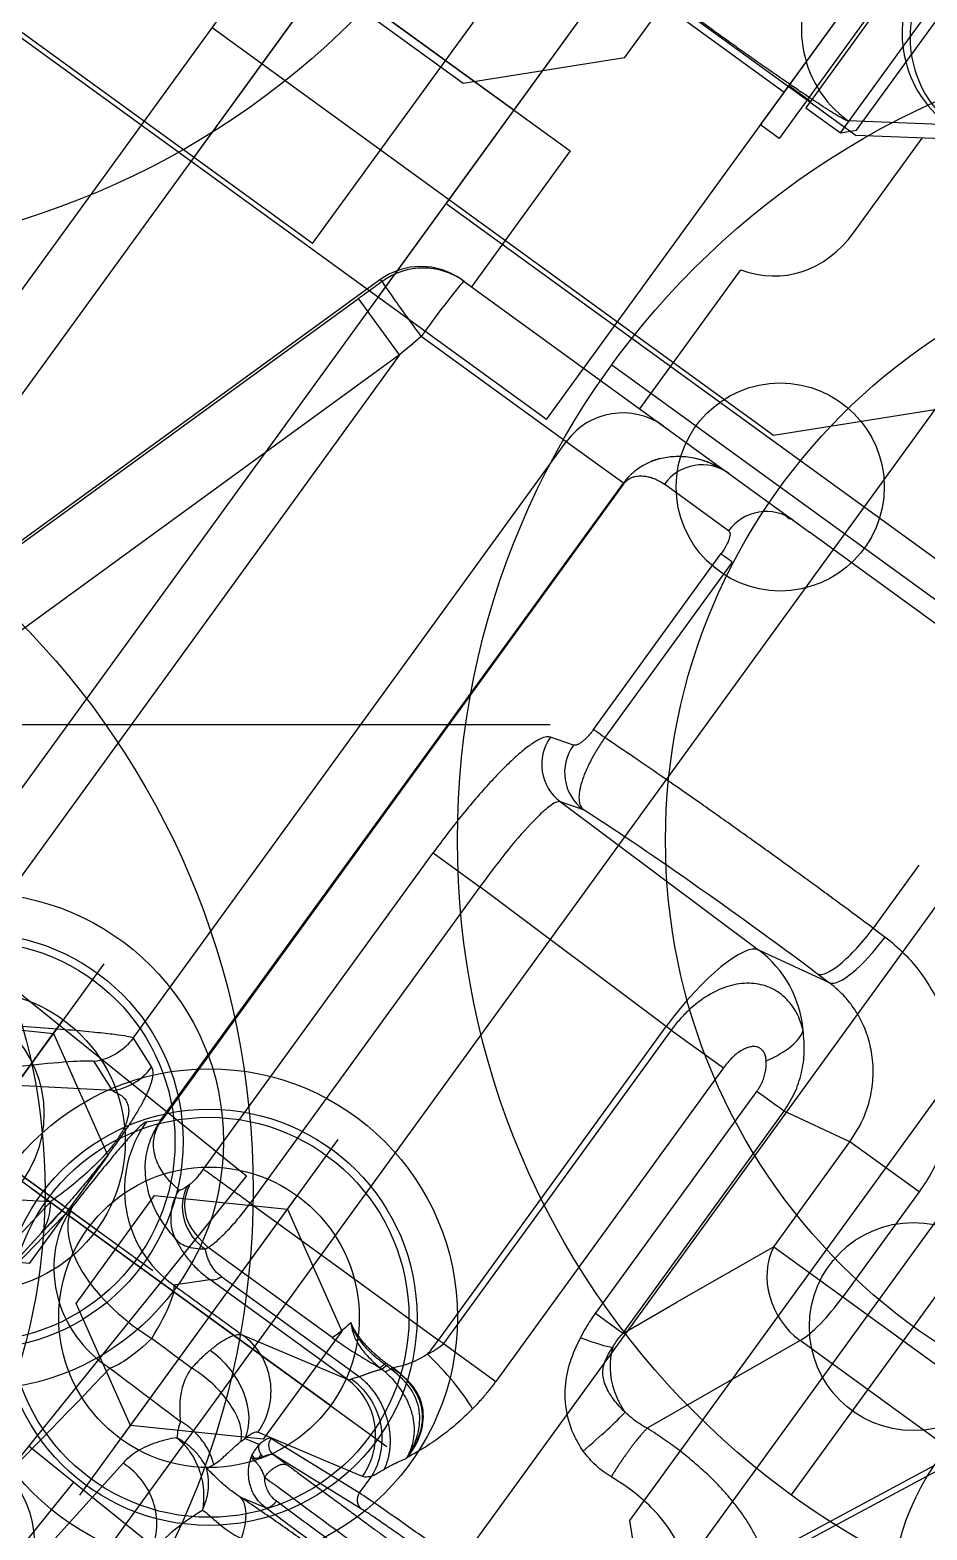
# Model space of a CAD drawing. Header units: millimetres. Extents: x 10462777 to 22643323, y 453826 to 1389191.
# Drawn here: x 11278893.5 to 11278932.3, y 585034.5 to 585099.3 of the extents above; entities that cross this region are included whole.
import ezdxf

# ---------------------------------------------------------------- set-up
doc = ezdxf.new("R2010")
doc.units = ezdxf.units.MM
doc.header["$LTSCALE"] = 200
doc.header["$MEASUREMENT"] = 0
for name, pattern in [('CENTER', [2, 1.25, -0.25, 0.25, -0.25]), ('HIDDEN', [3.75, 2.5, -1.25]), ('PHANTOM', [2.5, 1.25, -0.25, 0.25, -0.25, 0.25, -0.25])]:
    doc.linetypes.add(name, pattern=pattern)
doc.layers.get('0').update_dxf_attribs({"linetype": 'CONTINUOUS'})
for name, color, linetype in [('1', 1, 'CENTER'), ('1 Center', 1, 'CENTER'), ('CENTER', 1, 'CONTINUOUS'), ('CL', 3, 'CONTINUOUS'), ('DR1438-001-003-000', 7, 'CONTINUOUS'), ('DR1438-001-008-000', 7, 'CONTINUOUS'), ('DR1501-002-005-002', 7, 'CONTINUOUS'), ('HL', 2, 'HIDDEN')]:
    doc.layers.add(name, color=color, linetype=linetype)
doc.layers.add('LAYOUT', color=8, linetype='CONTINUOUS', lineweight=25)

# ---------------------------------------------------------------- blocks, each defined once
blk = doc.blocks.new('A$C0CF62632')
at = {"layer": '1 Center', "ltscale": 0.5}
blk.add_line((0, 457.593), (981.751, 457.593), dxfattribs=at)
blk.add_line((0, 457.593), (981.751, 457.593), dxfattribs=at)
blk = doc.blocks.new('A$C33154A40')
at = {"layer": 'DR1438-001-003-000'}
for p, q in [((104, 27.561, 41.999), (104, 2.561, 41.999)), ((62, 25.061, 41.999), (104, 25.061, 41.999))]:
    blk.add_line(p, q, dxfattribs=at)
blk = doc.blocks.new('A$C62312D5F')
at = {"layer": 'DR1438-001-003-000'}
blk.add_blockref('A$C33154A40', (0, 0), dxfattribs=at)
blk = doc.blocks.new('A$C63343886')
at = {"layer": 'DR1438-001-008-000'}
for p, q in [((649.734, 434.645, 41.999), (649.734, 414.645, 41.999)), ((649.734, 414.645, 30.746), (600.234, 414.645, -8))]:
    blk.add_line(p, q, dxfattribs=at)
at = {"layer": 'DR1438-001-003-000'}
blk.add_blockref('A$C62312D5F', (530.734, 387.084, -41.999), dxfattribs=at)
blk = doc.blocks.new('A$C321A0869')
at = {"layer": '1', "color": 155, "linetype": 'Continuous'}
for p, q in [((393.588, 305.896), (389.963, 303.48)), ((394.687, 305.888), (390.614, 303.174)), ((393, 299.695), (393, 304.764)), ((380.231, 303.174), (390.614, 303.174)), ((362.33, 295.365), (381, 295.365)), ((381, 295.365), (381, 288.109)), ((390, 288.109), (390, 295.542)), ((380.497, 288.109), (380.608, 288.109)), ((380.608, 288.109), (391.269, 288.109)), ((391.269, 288.109), (394.751, 288.109)), ((394.751, 288.109), (398.185, 288.109)), ((398.185, 288.109), (399.061, 288.109)), ((405.833, 288.109), (399.061, 288.109)), ((377.622, 286.023), (364.742, 246.381)), ((377.742, 286.023), (377.622, 286.023)), ((396.203, 286.097), (392.769, 286.097)), ((364.961, 246.689), (377.352, 284.823)), ((380.218, 283.892), (377.352, 284.823)), ((388.255, 285.091), (380.502, 285.091)), ((388.255, 253.219), (388.255, 285.091)), ((391.308, 285.091), (388.255, 285.091)), ((391.308, 251.071), (391.308, 285.091)), ((391.308, 285.091), (391.336, 285.091)), ((391.336, 285.091), (391.336, 251.072)), ((396.521, 275.712), (396.521, 285.091)), ((397.125, 285.091), (397.125, 275.712)), ((380.218, 283.892), (367.828, 245.758)), ((380.218, 283.892), (380.218, 248.347)), ((411.36, 279.228), (411.36, 275.862)), ((411.36, 275.862), (411.998, 275.853)), ((396.215, 274.652), (395.207, 274.352)), ((397.189, 272.343), (398.197, 272.643)), ((411.217, 272.839), (407.913, 272.193)), ((410.579, 272.848), (411.217, 272.839)), ((397.189, 272.343), (407.913, 272.193)), ((394.042, 267.311), (396.544, 267.311)), ((394.042, 250.404), (394.042, 267.311)), ((396.544, 267.311), (396.544, 250.404)), ((406.611, 267.169), (396.544, 267.311)), ((415.97, 267.795), (412.89, 267.193)), ((415.97, 262.187), (415.97, 267.795)), ((419.667, 267.795), (415.97, 267.795)), ((419.667, 267.795), (419.667, 262.187)), ((406.88, 267.169), (406.611, 267.169)), ((406.611, 250.404), (406.611, 267.169)), ((406.88, 267.169), (406.88, 250.411)), ((406.88, 267.169), (409.665, 267.169)), ((409.665, 267.169), (409.665, 250.411)), ((411.432, 255.314), (411.432, 267.193)), ((412.89, 255.314), (412.89, 267.193)), ((415.97, 262.187), (413.995, 257.78)), ((415.97, 262.187), (419.667, 262.187)), ((419.667, 262.187), (428.079, 262.187)), ((419.276, 259.573), (416.157, 252.616)), ((426.835, 259.573), (419.276, 259.573)), ((427.615, 259.573), (423.533, 251.104)), ((423.921, 251.321), (428.003, 259.79)), ((412.89, 255.314), (413.995, 257.78)), ((412.89, 255.314), (411.432, 255.314)), ((388.255, 253.219), (389.63, 252.66)), ((387.473, 251.397), (388.848, 250.838)), ((388.848, 250.838), (383.855, 247.596)), ((390.846, 250.619), (391.308, 251.071)), ((391.336, 251.072), (391.308, 251.072)), ((396.544, 250.404), (402.263, 250.404)), ((402.263, 250.404), (406.611, 250.404)), ((406.88, 250.411), (409.665, 250.411)), ((393.954, 249.533), (393.915, 249.404)), ((396.196, 247.791), (396.157, 247.662)), ((402.819, 247.791), (396.196, 247.791)), ((395.937, 245.596), (397.074, 246.709)), ((404.432, 246.709), (397.074, 246.709)), ((397.423, 247.109), (404.769, 247.109)), ((404.432, 246.709), (399.653, 245.596)), ((389.516, 245.383), (383.254, 241.316)), ((388.255, 230.607), (390.414, 245.777)), ((389.516, 245.383), (389.245, 243.116)), ((389.998, 244.065), (389.727, 241.798)), ((405.897, 243.342), (403.093, 242.689)), ((407.413, 243.695), (405.897, 243.342)), ((407.725, 243.932), (407.725, 243.036)), ((403.093, 242.689), (402.635, 242.583)), ((407.725, 243.036), (403.247, 242.697)), ((402.348, 242.038), (402.994, 242.194)), ((408.216, 242.533), (403.737, 242.194)), ((403.678, 239.871), (404.805, 240.142)), ((398.701, 238.074), (397.284, 224.823))]:
    blk.add_line(p, q, dxfattribs=at)
for centre, major_axis, ratio, start_param, end_param in [((393.588, 310.793), (2.717, -4.078), 0.998023, 4.125534, 5.694504), ((393.88, 310.882), (0.952, -4.807), 0.984226, 4.519881, 6.084617), ((389.963, 308.377), (2.717, -4.078), 0.998023, 4.125534, 5.694504), ((387.226, 301.138), (-4.564, 4.564), 0.774597, 2.730948, 3.800651), ((380.497, 285.091), (3.023, 0), 0.998485, 1.570796, 2.827879), ((380.608, 285.091), (0, -3.018), 0.998485, 3.141593, 4.398675), ((380.608, 285.091), (0, 3.018), 0.035249, 0, 1.570796), ((391.269, 285.091), (0, 3.018), 0.99863, 0, 1.570796), ((394.751, 286.097), (0, 2.012), 0.984808, 0, 1.570796), ((398.185, 286.097), (0, -2.012), 0.984808, 3.141563, 4.712389), ((411.217, 275.853), (-0.042, -3.018), 0.258795, 0.054208, 1.57443), ((398.197, 274.652), (0.573, -1.929), 0.983499, 4.427998, 5.989724), ((397.189, 274.352), (-0.573, 1.929), 0.983499, 1.286405, 2.848113), ((407.455, 272.238), (-12.062, 0), 0.052335, 4.450394, 5.587426), ((407.913, 267.169), (-0.071, -5.03), 0.258795, 3.195801, 4.716023), ((407.913, 267.169), (-0.966, 4.936), 0.964691, 5.252623, 6.083149), ((409.348, 268.505), (-1.961, -2.294), 0.440517, 1.931013, 2.887257), ((418.886, 262.187), (2.754, -1.235), 0.836516, 3.633545, 5.204341), ((418.886, 262.187), (0, 3.018), 0.258819, 3.665191, 4.712389), ((410.099, 254.092), (-2.951, -0.631), 0.111094, 2.049796, 2.789201), ((415.687, 255.051), (-2.754, 1.235), 0.836516, 0.676399, 1.339668), ((387.119, 252.66), (-0.947, -2.33), 0.998404, 1.145984, 1.956304), ((414.264, 250.191), (-0.706, -2.934), 0.074839, 1.588799, 2.564149), ((395.869, 250.619), (-3.52, 3.593), 0.99732, 0.797101, 2.378779), ((405.83, 250.404), (0, 3.018), 0.258819, 4.453821, 4.712389), ((395.897, 249.404), (-1.926, 0.582), 0.853679, 0.339936, 1.953394), ((407.34, 248.861), (2.957, -0.603), 0.210015, 0.770298, 1.871528), ((402.429, 250.404), (0, -3.018), 0.258819, 0.523599, 1.006905), ((405.485, 248.8), (0.117, 0.999), 0.31841, 3.708241, 4.07908), ((405.86, 247.557), (0.107, -1), 0.154007, 3.904321, 4.025682), ((404.473, 243.695), (0.684, -2.939), 0.973036, 1.348003, 2.920626), ((387.487, 244.065), (2.497, -0.299), 0.914871, 0.129992, 0.739049), ((395.437, 245.777), (4.98, -0.709), 0.937234, 3.292249, 4.923338), ((399.694, 242.583), (-0.684, 2.939), 0.973037, 4.489701, 6.062323), ((399.407, 242.038), (-2.935, 0.702), 0.709716, 3.466593, 5.059134), ((403.737, 242.694), (0.038, -0.502), 0.974229, 4.638872, 6.205747), ((408.216, 243.036), (0.038, -0.502), 0.974229, 4.638864, 6.205734), ((402.658, 240.572), (0, -2.013), 0.224952, 3.193901, 3.896219), ((398.937, 235.246), (3.001, -0.321), 0.938062, 0.151539, 1.749148)]:
    blk.add_ellipse(centre, major_axis=major_axis, ratio=ratio, start_param=start_param, end_param=end_param, dxfattribs=at)
for points, degree, knots in [([(385.337, 303.243), (385.093, 303.239), (384.576, 303.232), (383.764, 303.225), (382.917, 303.22), (382.355, 303.219), (382.073, 303.219)], 3, [0, 0, 0, 0, 0.236866, 0.491244, 0.745622, 1, 1, 1, 1]), ([(389.963, 303.48), (389.948, 303.47), (389.889, 303.451), (389.707, 303.421), (389.435, 303.393), (389.074, 303.366), (388.63, 303.34), (388.111, 303.316), (387.521, 303.294), (386.868, 303.275), (386.158, 303.258), (385.634, 303.248), (385.355, 303.244), (385.337, 303.243)], 3, [0, 0, 0, 0, 0.099316, 0.198633, 0.297949, 0.397265, 0.496581, 0.595898, 0.695214, 0.79453, 0.893846, 0.993163, 1, 1, 1, 1]), ([(394.751, 288.109), (394.583, 288.103), (394.266, 288.091), (393.699, 287.981), (393.102, 287.769), (392.505, 287.405), (392.046, 286.986), (391.705, 286.531), (391.496, 286.106), (391.4, 285.793), (391.362, 285.628), (391.335, 285.479), (391.313, 285.3), (391.309, 285.157), (391.308, 285.091)], 3, [0, 0, 0, 0, 0.130489, 0.246625, 0.442756, 0.599167, 0.723541, 0.821649, 0.897924, 0.92912, 0.943169, 0.956252, 0.979754, 1, 1, 1, 1]), ([(394.409, 288.077), (394.16, 288.063), (393.712, 287.981), (393.255, 287.815), (393.053, 287.719)], 3, [0, 0, 0, 0, 0.567215, 1, 1, 1, 1]), ([(391.959, 286.881), (391.901, 286.812), (391.806, 286.683), (391.721, 286.533), (391.687, 286.468)], 3, [0, 0, 0, 0, 0.593427, 1, 1, 1, 1]), ([(380.502, 285.091), (379.86, 285.301), (379.127, 285.542), (378.065, 285.901), (377.773, 286.004), (377.742, 286.023)], 3, [0, 0, 0, 0, 0.5, 0.5, 1, 1, 1, 1]), ([(391.336, 285.091), (391.336, 285.189), (391.377, 285.357), (391.458, 285.506), (391.546, 285.621), (391.667, 285.741), (391.822, 285.853), (392.01, 285.949), (392.199, 286.018), (392.452, 286.08), (392.642, 286.097), (392.769, 286.097)], 3, [0, 0, 0, 0, 0.0625, 0.125, 0.1875, 0.25, 0.375, 0.5, 0.625, 0.75, 1, 1, 1, 1]), ([(411.36, 275.862), (410.761, 275.867), (409.556, 275.879), (407.691, 275.885), (405.805, 275.881), (403.924, 275.868), (402.078, 275.844), (400.305, 275.81), (398.621, 275.766), (397.625, 275.73), (397.125, 275.712)], 3, [0, 0, 0, 0, 0.120256, 0.241865, 0.364828, 0.489147, 0.614823, 0.741856, 0.870248, 1, 1, 1, 1]), ([(410.579, 272.848), (410.777, 272.886), (410.974, 273.228), (411.262, 274.337), (411.35, 275.097), (411.36, 275.862)], 3, [0, 0, 0, 0, 0.5, 0.5, 1, 1, 1, 1]), ([(397.125, 275.712), (397.131, 275.53), (397.142, 275.166), (397.219, 274.444), (397.396, 273.596), (397.676, 273.008), (397.954, 272.715), (398.114, 272.668), (398.197, 272.643)], 3, [0, 0, 0, 0, 0.110022, 0.220594, 0.455414, 0.714791, 0.851743, 1, 1, 1, 1]), ([(415.97, 267.795), (415.952, 268.157), (415.915, 268.863), (415.597, 269.848), (415.137, 270.703), (414.561, 271.411), (413.913, 271.966), (413.229, 272.375), (412.54, 272.646), (411.869, 272.804), (411.429, 272.827), (411.217, 272.839)], 3, [0, 0, 0, 0, 0.138318, 0.269829, 0.394532, 0.51243, 0.623525, 0.727822, 0.825328, 0.91605, 1, 1, 1, 1]), ([(397.189, 272.343), (397.14, 272.305), (397.049, 272.233), (396.929, 271.914), (396.838, 271.539), (396.771, 271.158), (396.673, 270.448), (396.561, 269.202), (396.549, 267.925), (396.544, 267.311)], 3, [0, 0, 0, 0, 0.136527, 0.254978, 0.355332, 0.437573, 0.501689, 0.760466, 1, 1, 1, 1]), ([(411.5, 270.507), (411.37, 270.609), (411.128, 270.799), (410.608, 271.07), (409.939, 271.247), (409.134, 271.175), (408.391, 270.821), (407.753, 270.199), (407.261, 269.341), (407.004, 268.477), (406.896, 267.737), (406.885, 267.357), (406.88, 267.169)], 3, [0, 0, 0, 0, 0.065664, 0.122571, 0.242032, 0.360782, 0.481173, 0.605049, 0.733197, 0.865369, 0.933455, 1, 1, 1, 1]), ([(412.89, 267.193), (412.87, 267.498), (412.831, 268.107), (412.548, 268.984), (412.119, 269.809), (411.709, 270.272), (411.5, 270.507)], 3, [0, 0, 0, 0, 0.247838, 0.494904, 0.743825, 1, 1, 1, 1]), ([(414.975, 252.621), (414.83, 252.64), (414.54, 252.691), (414.14, 252.803), (413.794, 252.947), (413.515, 253.113), (413.301, 253.296), (413.146, 253.495), (413.036, 253.706), (412.96, 253.941), (412.911, 254.216), (412.897, 254.434), (412.893, 254.559), (412.893, 254.571)], 3, [0, 0, 0, 0, 0.131982, 0.266337, 0.386596, 0.493432, 0.588887, 0.672451, 0.747518, 0.821129, 0.90067, 0.989828, 1, 1, 1, 1]), ([(414.496, 250.191), (414.242, 250.294), (413.738, 250.498), (412.936, 251.078), (412.24, 251.894), (411.736, 252.977), (411.594, 253.712), (411.521, 254.092)], 3, [0, 0, 0, 0, 0.157136, 0.31139, 0.571325, 0.778068, 1, 1, 1, 1]), ([(380.218, 248.347), (380.529, 248.549), (381.095, 248.917), (382.197, 249.628), (383.477, 250.442), (384.88, 251.319), (386.057, 252.038), (386.989, 252.588), (387.665, 252.967), (388.113, 253.193), (388.208, 253.21), (388.255, 253.219)], 3, [0, 0, 0, 0, 0.083326, 0.151672, 0.297407, 0.434564, 0.562079, 0.68028, 0.791298, 0.896614, 1, 1, 1, 1]), ([(414.051, 253.091), (414.071, 253.077), (414.112, 253.048), (414.177, 253.005), (414.242, 252.964), (414.308, 252.925), (414.375, 252.887), (414.442, 252.85), (414.51, 252.815), (414.578, 252.782), (414.645, 252.751), (414.71, 252.722), (414.775, 252.695), (414.841, 252.669), (414.908, 252.645), (414.953, 252.629), (414.975, 252.621)], 3, [0, 0, 0, 0, 0.071421, 0.14285, 0.214279, 0.285708, 0.357137, 0.428567, 0.499996, 0.571425, 0.642854, 0.714283, 0.785712, 0.857142, 0.928571, 1, 1, 1, 1]), ([(388.848, 250.838), (389.089, 250.888), (389.414, 250.956), (389.795, 250.735), (389.993, 250.502), (390.128, 250.224), (390.213, 249.875), (390.246, 249.629), (390.263, 249.415), (390.269, 249.247), (390.269, 249.079), (390.263, 248.864), (390.248, 248.603), (390.219, 248.332), (390.175, 247.995), (390.113, 247.626), (390.006, 247.103), (389.809, 246.299), (389.634, 245.751), (389.516, 245.383)], 3, [0, 0, 0, 0, 0.307362, 0.414588, 0.490817, 0.564876, 0.59294, 0.612679, 0.621943, 0.630719, 0.637952, 0.645402, 0.661129, 0.677951, 0.695532, 0.731949, 0.769379, 0.845481, 1, 1, 1, 1]), ([(391.308, 251.071), (391.311, 250.964), (391.316, 250.738), (391.352, 250.477), (391.391, 250.275), (391.442, 250.059), (391.663, 249.366), (392.257, 248.521), (393.063, 247.898), (393.965, 247.47), (394.514, 247.338), (394.819, 247.264)], 3, [0, 0, 0, 0, 0.021393, 0.044791, 0.058072, 0.07237, 0.104232, 0.281426, 0.563605, 0.758384, 1, 1, 1, 1]), ([(393.725, 249.064), (393.516, 249.076), (393.203, 249.115), (392.786, 249.227), (392.474, 249.349), (392.164, 249.519), (391.907, 249.721), (391.705, 249.946), (391.556, 250.165), (391.438, 250.417), (391.358, 250.724), (391.336, 250.951), (391.336, 251.072)], 3, [0, 0, 0, 0, 0.25, 0.375, 0.5, 0.625, 0.75, 0.8125, 0.875, 0.9375, 0.96875, 1, 1, 1, 1]), ([(396.544, 250.404), (396.328, 250.404), (395.901, 250.404), (395.28, 250.404), (394.78, 250.404), (394.43, 250.404), (394.216, 250.404), (394.097, 250.404), (394.058, 250.404), (394.042, 250.404)], 3, [0, 0, 0, 0, 0.196174, 0.387331, 0.561509, 0.711078, 0.833303, 0.928865, 1, 1, 1, 1]), ([(396.198, 247.791), (396.223, 247.861), (396.274, 248.001), (396.363, 248.352), (396.458, 248.883), (396.53, 249.621), (396.54, 250.147), (396.544, 250.404)], 3, [0, 0, 0, 0, 0.125274, 0.250499, 0.500389, 0.756193, 1, 1, 1, 1]), ([(416.128, 250.002), (415.856, 249.99), (415.303, 249.966), (414.768, 250.116), (414.496, 250.191)], 3, [0, 0, 0, 0, 0.492802, 1, 1, 1, 1]), ([(422.215, 247.351), (422.092, 247.574), (421.856, 248.001), (421.186, 248.744), (420.099, 249.493), (418.613, 249.942), (417.252, 250.074), (416.502, 250.026), (416.128, 250.002)], 3, [0, 0, 0, 0, 0.137255, 0.263793, 0.508463, 0.742699, 0.871622, 1, 1, 1, 1]), ([(393.954, 249.533), (393.994, 249.343), (394.102, 248.834), (394.839, 247.994), (395.707, 247.864), (396.196, 247.791)], 3, [0, 0, 0, 0, 0.205597, 0.552496, 1, 1, 1, 1]), ([(403.089, 248.791), (403.201, 248.681), (403.437, 248.448), (403.915, 248.202), (404.525, 248.016), (405.005, 247.969), (405.264, 247.943)], 3, [0, 0, 0, 0, 0.205064, 0.43517, 0.695757, 1, 1, 1, 1]), ([(405.338, 248.18), (405.105, 248.189), (404.671, 248.205), (404.076, 248.32), (403.544, 248.492), (403.241, 248.691), (403.089, 248.791)], 3, [0, 0, 0, 0, 0.278701, 0.517032, 0.756693, 1, 1, 1, 1]), ([(409.551, 248.861), (409.494, 248.534), (409.379, 247.871), (409.112, 246.956), (408.814, 246.148), (408.604, 245.708), (408.506, 245.503)], 3, [0, 0, 0, 0, 0.262646, 0.532561, 0.781722, 1, 1, 1, 1]), ([(402.819, 247.791), (403.225, 247.797), (404.032, 247.81), (404.855, 247.899), (405.264, 247.943)], 3, [0, 0, 0, 0, 0.502327, 1, 1, 1, 1]), ([(405.557, 247.937), (405.714, 247.915), (406.02, 247.873), (406.566, 247.713), (407.111, 247.471), (407.581, 247.145), (407.944, 246.789), (408.199, 246.422), (408.373, 246.023), (408.446, 245.746), (408.475, 245.57), (408.485, 245.514), (408.49, 245.493), (408.495, 245.482), (408.497, 245.478), (408.499, 245.476)], 3, [0, 0, 0, 0, 0.116959, 0.228589, 0.407555, 0.538438, 0.637495, 0.773409, 0.860344, 0.953165, 0.980414, 0.990502, 0.994841, 0.997204, 1, 1, 1, 1]), ([(408.506, 245.504), (408.506, 245.504), (408.506, 245.505), (408.506, 245.506), (408.506, 245.509), (408.507, 245.517), (408.508, 245.536), (408.509, 245.574), (408.511, 245.658), (408.509, 245.837), (408.487, 246.16), (408.367, 246.789), (407.988, 247.503), (407.051, 248.201), (406.267, 248.246), (405.737, 248.277)], 3, [0, 0, 0, 0, 0.000172, 0.000454, 0.001054, 0.002401, 0.005691, 0.013705, 0.02761, 0.062287, 0.133019, 0.243884, 0.487822, 0.653682, 1, 1, 1, 1]), ([(408.485, 245.651), (408.485, 245.669), (408.485, 245.712), (408.483, 245.782), (408.479, 245.859), (408.474, 245.937), (408.467, 246.015), (408.458, 246.093), (408.447, 246.171), (408.434, 246.252), (408.418, 246.339), (408.398, 246.433), (408.371, 246.536), (408.338, 246.647), (408.296, 246.768), (408.242, 246.897), (408.175, 247.037), (408.089, 247.187), (407.979, 247.346), (407.838, 247.513), (407.66, 247.682), (407.439, 247.846), (407.167, 247.996), (406.842, 248.122), (406.466, 248.21), (406.093, 248.248), (405.849, 248.248), (405.744, 248.243)], 3, [0, 0, 0, 0, 0.013498, 0.032213, 0.051221, 0.070368, 0.089507, 0.108556, 0.127586, 0.147216, 0.16819, 0.191232, 0.21667, 0.244467, 0.274592, 0.307303, 0.343238, 0.383058, 0.427422, 0.47671, 0.531432, 0.59294, 0.661906, 0.739364, 0.826694, 0.925243, 1, 1, 1, 1]), ([(408.485, 245.651), (408.484, 245.661), (408.482, 245.691), (408.47, 245.809), (408.427, 246.113), (408.257, 246.72), (407.8, 247.482), (406.871, 248.084), (406.15, 248.144), (405.757, 248.177)], 3, [0, 0, 0, 0, 0.007825, 0.021457, 0.08623, 0.230394, 0.477553, 0.714749, 1, 1, 1, 1]), ([(396.155, 247.662), (396.026, 247.575), (395.772, 247.403), (395.412, 247.261), (395.092, 247.202), (394.909, 247.244), (394.819, 247.264)], 3, [0, 0, 0, 0, 0.262565, 0.515723, 0.76245, 1, 1, 1, 1]), ([(395.322, 247.033), (395.34, 247.026), (395.538, 246.947), (395.926, 246.831), (396.497, 246.725), (396.883, 246.714), (397.074, 246.709)], 3, [0, 0, 0, 0, 0.034076, 0.370714, 0.688433, 1, 1, 1, 1]), ([(404.564, 246.827), (404.554, 246.812), (404.528, 246.776), (404.487, 246.735), (404.453, 246.716), (404.435, 246.71), (404.432, 246.709)], 3, [0, 0, 0, 0, 0.235899, 0.599993, 0.931078, 1, 1, 1, 1]), ([(404.769, 247.109), (404.763, 247.1), (404.728, 247.053), (404.667, 246.972), (404.606, 246.889), (404.575, 246.844), (404.564, 246.827)], 3, [0, 0, 0, 0, 0.078573, 0.401813, 0.759526, 1, 1, 1, 1]), ([(404.564, 246.827), (405.261, 246.834), (406.099, 246.556), (407.336, 245.423), (407.68, 244.618), (407.725, 243.932)], 3, [0, 0, 0, 0, 0.5, 0.5, 1, 1, 1, 1]), ([(390.414, 245.777), (390.471, 245.103), (391.14, 244.281), (393.626, 243.225), (395.284, 243.059), (396.537, 243.178)], 3, [0, 0, 0, 0, 0.5, 0.5, 1, 1, 1, 1]), ([(408.496, 245.513), (408.493, 245.545), (408.489, 245.591), (408.486, 245.637), (408.485, 245.651)], 3, [0, 0, 0, 0, 0.713494, 1, 1, 1, 1]), ([(408.506, 245.503), (408.505, 245.501), (408.502, 245.497), (408.5, 245.492), (408.499, 245.49)], 3, [0, 0, 0, 0, 0.489401, 1, 1, 1, 1]), ([(398.878, 244.236), (398.839, 244.071), (398.76, 243.741), (398.709, 243.35), (398.684, 243.154)], 3, [0, 0, 0, 0, 0.498251, 1, 1, 1, 1]), ([(402.273, 241.854), (402.178, 242.004), (401.98, 242.315), (401.353, 242.72), (400.525, 243.02), (399.59, 243.181), (398.978, 243.163), (398.684, 243.154)], 3, [0, 0, 0, 0, 0.19018, 0.394946, 0.605075, 0.809834, 1, 1, 1, 1]), ([(399.65, 241.002), (399.56, 241.11), (399.377, 241.328), (399.052, 241.793), (398.822, 242.29), (398.705, 242.761), (398.691, 243.027), (398.684, 243.154)], 3, [0, 0, 0, 0, 0.245235, 0.496729, 0.749278, 0.879644, 1, 1, 1, 1]), ([(422.215, 243.048), (422.043, 243.055), (421.706, 243.069), (420.938, 243.087), (420.039, 243.102), (419.031, 243.114), (417.959, 243.123), (416.86, 243.128), (415.765, 243.131), (414.341, 243.132), (412.522, 243.126), (410.452, 243.108), (408.613, 243.078), (408.029, 243.05), (407.725, 243.036)], 3, [0, 0, 0, 0, 0.070682, 0.139053, 0.205122, 0.268885, 0.330342, 0.389493, 0.446337, 0.500874, 0.608644, 0.727773, 0.858235, 1, 1, 1, 1]), ([(403.737, 242.194), (403.691, 242.168), (403.61, 242.121), (403.487, 241.938), (403.434, 241.859)], 3, [0, 0, 0, 0, 0.56781, 1, 1, 1, 1]), ([(404.518, 242.19), (406.843, 242.166), (409.442, 242.153), (410.084, 242.15), (410.722, 242.148), (411.332, 242.145), (412.016, 242.144), (413.594, 242.14), (414.764, 242.139)], 2, [0, 0, 0, 0.5, 0.5, 0.625, 0.625, 0.75, 0.75, 1, 1, 1]), ([(401.905, 240.34), (401.943, 240.43), (402.014, 240.599), (402.072, 240.906), (402.124, 241.178), (402.175, 241.445), (402.235, 241.694), (402.273, 241.854)], 3, [0, 0, 0, 0, 0.299553, 0.563843, 0.684076, 0.796749, 1, 1, 1, 1]), ([(403.001, 241.664), (403.005, 241.646), (403.013, 241.609), (403.022, 241.574), (403.027, 241.555), (403.028, 241.553)], 3, [0, 0, 0, 0, 0.44778, 0.948401, 1, 1, 1, 1]), ([(403.102, 241.517), (403.088, 241.517), (403.061, 241.519), (403.045, 241.52), (403.037, 241.52)], 3, [0, 0, 0, 0, 0.507182, 1, 1, 1, 1]), ([(403.515, 240.712), (403.497, 240.731), (403.376, 240.86), (403.192, 241.117), (403.087, 241.391), (403.037, 241.52)], 3, [0, 0, 0, 0, 0.087055, 0.568437, 1, 1, 1, 1]), ([(403.13, 241.533), (403.127, 241.53), (403.118, 241.523), (403.109, 241.519), (403.102, 241.517)], 3, [0, 0, 0, 0, 0.307738, 1, 1, 1, 1]), ([(403.102, 241.517), (403.121, 241.518), (403.168, 241.516), (403.258, 241.505), (403.363, 241.485), (403.472, 241.455), (403.577, 241.418), (403.674, 241.377), (403.764, 241.331), (403.851, 241.282), (403.933, 241.233), (403.987, 241.198), (404.01, 241.184)], 3, [0, 0, 0, 0, 0.12503, 0.254145, 0.384633, 0.505575, 0.612549, 0.707362, 0.791364, 0.868564, 0.945113, 1, 1, 1, 1]), ([(403.176, 241.567), (403.164, 241.558), (403.148, 241.546), (403.134, 241.535), (403.13, 241.533)], 3, [0, 0, 0, 0, 0.748714, 1, 1, 1, 1]), ([(403.2, 241.59), (403.194, 241.584), (403.186, 241.576), (403.178, 241.569), (403.176, 241.567)], 3, [0, 0, 0, 0, 0.75145, 1, 1, 1, 1]), ([(403.319, 241.719), (403.3, 241.696), (403.268, 241.658), (403.227, 241.616), (403.207, 241.597), (403.2, 241.59)], 3, [0, 0, 0, 0, 0.493346, 0.825258, 1, 1, 1, 1]), ([(403.297, 241.898), (403.298, 241.878), (403.301, 241.836), (403.308, 241.775), (403.315, 241.736), (403.319, 241.719)], 3, [0, 0, 0, 0, 0.345079, 0.698946, 1, 1, 1, 1]), ([(399.65, 241.002), (399.685, 240.883), (399.75, 240.657), (399.877, 240.438), (399.937, 240.334)], 3, [0, 0, 0, 0, 0.525112, 1, 1, 1, 1]), ([(404.805, 240.142), (404.645, 240.157), (404.352, 240.183), (403.907, 240.375), (403.648, 240.576), (403.515, 240.712)], 3, [0, 0, 0, 0, 0.336008, 0.6164, 1, 1, 1, 1]), ([(401.774, 240.014), (401.635, 240.082), (401.357, 240.219), (400.896, 240.334), (400.419, 240.383), (400.098, 240.351), (399.937, 240.334)], 3, [0, 0, 0, 0, 0.249887, 0.499991, 0.749996, 1, 1, 1, 1]), ([(399.937, 240.334), (400.062, 240.322), (400.346, 240.295), (400.912, 240.136), (401.614, 239.769), (402.269, 239.16), (402.551, 238.671), (402.674, 238.458)], 3, [0, 0, 0, 0, 0.113824, 0.257826, 0.51685, 0.789518, 1, 1, 1, 1]), ([(414.743, 240.654), (414.29, 240.647), (413.016, 240.632), (410.934, 240.617), (408.519, 240.615), (406.557, 240.627), (405.41, 240.64), (405.028, 240.645)], 3, [0, 0, 0, 0, 0.134408, 0.378461, 0.622805, 0.872393, 1, 1, 1, 1]), ([(402.674, 238.458), (402.594, 238.746), (402.42, 239.37), (402, 239.788), (401.774, 240.014)], 3, [0, 0, 0, 0, 0.46166, 1, 1, 1, 1]), ([(403.678, 239.871), (403.589, 239.866), (403.399, 239.855), (403.123, 239.859), (402.844, 239.877), (402.492, 239.914), (402.189, 239.958), (401.932, 239.995), (401.825, 240.008), (401.774, 240.014)], 3, [0, 0, 0, 0, 0.111692, 0.235037, 0.367162, 0.502968, 0.76944, 0.890957, 1, 1, 1, 1])]:
    blk.add_open_spline(points, degree=degree, knots=knots, dxfattribs=at)
for points, degree in [([(398.034, 288.05), (397.807, 288.073)], 1), ([(398.024, 288.077), (398.077, 288.093), (398.131, 288.101), (398.185, 288.109)], 3), ([(377.742, 286.023), (377.699, 285.889), (377.612, 285.622), (377.482, 285.222), (377.395, 284.956), (377.352, 284.823)], 3), ([(396.203, 286.097), (396.282, 286.097), (396.435, 285.955), (396.521, 285.395), (396.521, 285.091)], 3), ([(380.502, 285.091), (380.407, 284.691), (380.313, 284.292), (380.218, 283.892)], 3), ([(397.125, 285.091), (396.811, 285.091), (396.596, 285.091), (396.521, 285.091)], 3), ([(411.998, 275.853), (412.365, 275.847), (413.092, 275.784), (414.17, 275.528), (415.199, 275.118), (416.163, 274.561), (417.042, 273.868), (417.817, 273.054), (418.474, 272.134), (419, 271.127), (419.382, 270.054), (419.615, 268.931), (419.667, 268.176), (419.667, 267.795)], 3), ([(396.521, 275.712), (396.521, 275.656), (396.518, 275.543), (396.505, 275.361), (396.48, 275.184), (396.446, 275.022), (396.402, 274.882), (396.349, 274.77), (396.287, 274.688), (396.24, 274.66), (396.215, 274.652)], 3), ([(397.125, 275.712), (396.792, 275.712), (396.589, 275.712), (396.521, 275.712)], 3), ([(395.207, 274.352), (395.145, 274.333), (395.021, 274.243), (394.841, 273.945), (394.671, 273.494), (394.514, 272.9), (394.375, 272.178), (394.257, 271.345), (394.163, 270.419), (394.093, 269.423), (394.051, 268.377), (394.042, 267.669), (394.042, 267.311)], 3), ([(410.985, 268.505), (410.939, 268.56), (410.844, 268.653), (410.692, 268.746), (410.539, 268.79), (410.386, 268.784), (410.24, 268.728), (410.102, 268.623), (409.977, 268.47), (409.869, 268.273), (409.78, 268.037), (409.714, 267.767), (409.674, 267.473), (409.665, 267.272), (409.665, 267.169)], 3), ([(411.432, 267.193), (411.432, 267.274), (411.424, 267.435), (411.386, 267.674), (411.322, 267.903), (411.234, 268.121), (411.123, 268.324), (411.033, 268.446), (410.985, 268.505)], 3), ([(412.89, 267.193), (412.68, 267.193), (412.141, 267.193), (411.432, 267.193)], 3), ([(411.521, 254.092), (411.498, 254.245), (411.463, 254.54), (411.437, 254.947), (411.432, 255.196), (411.432, 255.314)], 3), ([(412.893, 254.571), (412.882, 254.662), (412.871, 254.838), (412.873, 255.086), (412.883, 255.24), (412.89, 255.314)], 3), ([(388.255, 253.219), (388.255, 252.539), (387.965, 251.865), (387.473, 251.397)], 3), ([(389.63, 252.66), (389.66, 252.647), (389.716, 252.614), (389.794, 252.539), (389.864, 252.441), (389.929, 252.322), (389.988, 252.184), (390.041, 252.029), (390.089, 251.857), (390.133, 251.669), (390.172, 251.465), (390.207, 251.245), (390.238, 251.008), (390.264, 250.753), (390.287, 250.479), (390.305, 250.187), (390.319, 249.88), (390.328, 249.571), (390.332, 249.27), (390.333, 248.958), (390.33, 248.615), (390.322, 248.245), (390.309, 247.862), (390.292, 247.472), (390.271, 247.076), (390.246, 246.674), (390.216, 246.265), (390.182, 245.848), (390.144, 245.42), (390.101, 244.982), (390.053, 244.532), (390.017, 244.222), (389.998, 244.065)], 3), ([(416.157, 252.616), (416.029, 252.598), (415.768, 252.575), (415.371, 252.575), (415.107, 252.601), (414.975, 252.621)], 3), ([(423.533, 251.104), (423.403, 251.195), (423.131, 251.371), (422.683, 251.614), (422.198, 251.833), (421.679, 252.029), (421.125, 252.2), (420.54, 252.347), (419.923, 252.467), (419.273, 252.56), (418.586, 252.626), (417.861, 252.661), (417.076, 252.665), (416.475, 252.638), (416.157, 252.616)], 3), ([(381.947, 246.525), (382.567, 247.113), (383.814, 248.282), (385.566, 249.876), (386.985, 251.101), (387.431, 251.414), (387.473, 251.397)], 3), ([(390.846, 250.619), (390.821, 250.594), (390.771, 250.479), (390.698, 250.112), (390.628, 249.559), (390.564, 248.834), (390.506, 247.952), (390.455, 246.93), (390.427, 246.175), (390.414, 245.777)], 3), ([(394.042, 250.404), (394.042, 250.333), (394.039, 250.195), (394.028, 249.992), (394.01, 249.809), (393.985, 249.651), (393.965, 249.569), (393.954, 249.533)], 3), ([(406.88, 250.411), (406.848, 250.147), (406.725, 249.884), (406.585, 249.633)], 3), ([(406.611, 250.404), (406.657, 250.404), (406.747, 250.405), (406.836, 250.409), (406.88, 250.411)], 3), ([(409.665, 250.411), (409.665, 250.259), (409.658, 249.94), (409.623, 249.424), (409.579, 249.053), (409.551, 248.861)], 3), ([(393.915, 249.404), (393.851, 249.19), (393.785, 249.061), (393.725, 249.064)], 3), ([(406.585, 249.633), (406.413, 249.126), (406.083, 248.658), (405.737, 248.277)], 3), ([(393.725, 249.064), (393.724, 248.408), (394.151, 247.603), (394.819, 247.264)], 3), ([(405.359, 248.26), (405.294, 248.261), (405.165, 248.264), (404.971, 248.274), (404.779, 248.29), (404.589, 248.311), (404.401, 248.339), (404.216, 248.372), (404.034, 248.413), (403.856, 248.46), (403.684, 248.514), (403.52, 248.574), (403.364, 248.641), (403.22, 248.714), (403.132, 248.766), (403.089, 248.791)], 3), ([(404.769, 247.109), (405.022, 247.531), (405.367, 247.943)], 2), ([(405.264, 247.943), (405.299, 247.943), (405.333, 247.943), (405.367, 247.943)], 3), ([(405.359, 248.26), (405.352, 248.235), (405.345, 248.208), (405.338, 248.18)], 3), ([(405.438, 248.18), (405.405, 248.179), (405.371, 248.18), (405.338, 248.18)], 3), ([(405.456, 248.26), (405.445, 248.26), (405.423, 248.26), (405.391, 248.26), (405.37, 248.26), (405.359, 248.26)], 3), ([(405.367, 247.943), (405.432, 247.945), (405.495, 247.943), (405.557, 247.937)], 3), ([(405.456, 248.26), (405.449, 248.234), (405.443, 248.208), (405.438, 248.18)], 3), ([(405.673, 248.179), (405.594, 248.179), (405.516, 248.179), (405.438, 248.18)], 3), ([(405.676, 248.269), (405.636, 248.266), (405.559, 248.261), (405.489, 248.26), (405.456, 248.26)], 3), ([(405.757, 248.177), (405.742, 248.177), (405.713, 248.178), (405.686, 248.178), (405.673, 248.179)], 3), ([(405.737, 248.277), (405.726, 248.275), (405.705, 248.272), (405.685, 248.27), (405.676, 248.269)], 3), ([(405.744, 248.243), (405.748, 248.222), (405.752, 248.2), (405.757, 248.177)], 3), ([(394.819, 247.264), (394.984, 247.184), (395.149, 247.103), (395.322, 247.033)], 3), ([(397.423, 247.109), (397.151, 247.109), (396.645, 247.239), (396.297, 247.511), (396.155, 247.662)], 3), ([(397.423, 247.109), (397.317, 246.872), (397.196, 246.734), (397.074, 246.709)], 3), ([(389.988, 244.094), (390.131, 245.31)], 1), ([(395.937, 245.596), (396.351, 245.596), (397.179, 245.596), (398.415, 245.596), (399.241, 245.596), (399.653, 245.596)], 3), ([(396.537, 243.178), (396.41, 244.592), (396.177, 245.511), (395.937, 245.596)], 3), ([(399.653, 245.596), (399.596, 245.584), (399.482, 245.526), (399.315, 245.342), (399.157, 245.063), (399.009, 244.696), (398.92, 244.398), (398.878, 244.236)], 3), ([(407.993, 244.496), (408.04, 244.604), (408.139, 244.821), (408.308, 245.142), (408.433, 245.353), (408.499, 245.458)], 3), ([(408.499, 245.49), (408.498, 245.498), (408.497, 245.505), (408.496, 245.513)], 3), ([(408.499, 245.49), (408.499, 245.486), (408.499, 245.481), (408.499, 245.476)], 3), ([(408.499, 245.458), (408.499, 245.464), (408.499, 245.47), (408.499, 245.476)], 3), ([(407.725, 243.932), (407.749, 243.974), (407.799, 244.072), (407.889, 244.258), (407.957, 244.412), (407.993, 244.496)], 3), ([(407.725, 243.932), (407.692, 243.888), (407.623, 243.811), (407.519, 243.732), (407.449, 243.703), (407.413, 243.695)], 3), ([(396.538, 243.178), (396.369, 242.216), (396.115, 241.458), (395.83, 241.065)], 3), ([(396.537, 243.178), (397.253, 243.17), (397.968, 243.162), (398.684, 243.154)], 3), ([(403.247, 242.697), (403.225, 242.696), (403.184, 242.674), (403.131, 242.605), (403.086, 242.514), (403.049, 242.41), (403.019, 242.301), (403.002, 242.229), (402.994, 242.194)], 3), ([(402.273, 241.854), (402.291, 241.921), (402.317, 241.983), (402.348, 242.038)], 3), ([(402.994, 242.194), (402.968, 242.03), (402.967, 241.843), (403.001, 241.664)], 3), ([(403.737, 242.194), (403.804, 242.194), (403.93, 242.194), (404.094, 242.193), (404.242, 242.192), (404.382, 242.191), (404.473, 242.19), (404.518, 242.19)], 3), ([(421.739, 242.545), (421.625, 242.551), (421.349, 242.562), (420.783, 242.578), (420.083, 242.593), (419.266, 242.605), (418.353, 242.615), (417.364, 242.622), (416.322, 242.627), (415.251, 242.629), (414.176, 242.628), (413.122, 242.624), (412.113, 242.617), (411.173, 242.608), (410.324, 242.597), (409.583, 242.583), (408.971, 242.568), (408.503, 242.551), (408.295, 242.539), (408.216, 242.533)], 3), ([(403.028, 241.553), (403.031, 241.541), (403.034, 241.53), (403.037, 241.52)], 3), ([(403.167, 241.594), (403.17, 241.585), (403.173, 241.575), (403.176, 241.567)], 3), ([(403.434, 241.859), (403.396, 241.812), (403.357, 241.766), (403.319, 241.719)], 3), ([(393.474, 224.505), (394.259, 230.025), (395.045, 235.545), (395.83, 241.065)], 3), ([(395.83, 241.065), (397.104, 241.044), (398.377, 241.023), (399.65, 241.002)], 3), ([(405.028, 240.645), (404.95, 240.646), (404.796, 240.663), (404.57, 240.733), (404.359, 240.845), (404.169, 240.996), (404.06, 241.117), (404.01, 241.184)], 3), ([(404.01, 241.184), (407.26, 241.152), (411.007, 241.134), (414.772, 241.135)], 3), ([(399.937, 240.334), (399.708, 240.111), (399.304, 239.645), (398.867, 238.868), (398.73, 238.342), (398.701, 238.074)], 3), ([(401.774, 240.014), (401.798, 240.12), (401.845, 240.23), (401.905, 240.34)], 3), ([(414.742, 240.151), (414.064, 240.142), (412.713, 240.128), (410.689, 240.115), (408.693, 240.113), (406.728, 240.121), (405.441, 240.134), (404.805, 240.142)], 3), ([(413.476, 239.593), (413.45, 239.62), (413.328, 239.671), (412.949, 239.742), (412.405, 239.802), (411.729, 239.852), (410.956, 239.892), (410.116, 239.92), (409.233, 239.939), (408.323, 239.948), (407.398, 239.949), (406.465, 239.941), (405.529, 239.926), (404.59, 239.903), (403.98, 239.882), (403.678, 239.871)], 3), ([(404.757, 238.454), (404.52, 239.25), (404.078, 239.832), (403.678, 239.871)], 3), ([(401.949, 235.354), (401.996, 236.39), (402.223, 237.441), (402.674, 238.458)], 3), ([(402.674, 238.458), (403.134, 238.479), (403.886, 238.271), (404.757, 238.454)], 3)]:
    blk.add_open_spline(points, degree=degree, dxfattribs=at)
for points, weights in [([(416.157, 252.616), (416.061, 252.063), (416.051, 251.102), (416.128, 250.002)], [1.0540463499, 0.970526634781, 0.983806372722, 1.09388556372]), ([(405.338, 248.18), (405.317, 248.084), (405.293, 248.005), (405.264, 247.943)], [1.00834393841, 0.997214926689, 0.997218688467, 1.00835522375]), ([(405.438, 248.18), (405.418, 248.084), (405.394, 248.005), (405.367, 247.943)], [1.0080390038, 0.997122503689, 0.997323983271, 1.00864344255]), ([(405.737, 248.277), (405.739, 248.266), (405.742, 248.255), (405.744, 248.243)], [1.00221835038, 1.00145249976, 1.00088494756, 1.00051569379]), ([(404.769, 247.109), (406.382, 247.043), (407.701, 245.974), (407.993, 244.496)], [1.16091968128, 0.946361222911, 0.946360106247, 1.16091633129]), ([(408.506, 245.504), (408.503, 245.507), (408.5, 245.51), (408.496, 245.513)], [1.00238161231, 1.00203987672, 1.00173491765, 1.0014667351]), ([(403.297, 241.898), (403.131, 241.964), (403.023, 242.073), (402.994, 242.194)], [1.03435756388, 0.969694685035, 0.996306203185, 1.11419211833]), ([(404.01, 241.184), (404.015, 241.766), (404.224, 242.181), (404.518, 242.19)], [1.16793816946, 0.94401829887, 0.944020610206, 1.16794510346]), ([(403.167, 241.594), (403.088, 241.608), (403.032, 241.632), (403.001, 241.664)], [1.00094827067, 1.00725326876, 1.04499944886, 1.11418681095]), ([(403.13, 241.533), (403.083, 241.534), (403.048, 241.541), (403.028, 241.553)], [1.01269347608, 1.02961228257, 1.06344406929, 1.11418883623]), ([(403.2, 241.59), (403.189, 241.591), (403.178, 241.593), (403.167, 241.594)], [1.00008830537, 0.999836519031, 1.00012317413, 1.00094827067]), ([(403.434, 241.859), (403.387, 241.868), (403.341, 241.881), (403.297, 241.898)], [1.11421035572, 1.07983128923, 1.05321369195, 1.03435756388]), ([(401.905, 240.34), (401.283, 240.855), (400.488, 241.089), (399.65, 241.002)], [1.04265613269, 0.985781248103, 0.985781289102, 1.04265625569]), ([(404.805, 240.142), (404.938, 240.158), (405.026, 240.37), (405.028, 240.645)], [1.09314489717, 0.92956055365, 0.981445642092, 1.2488001625])]:
    blk.add_rational_spline(points, weights, degree=3, dxfattribs=at)
blk = doc.blocks.new('A$C3D036A4C')
at = {"layer": 'CL'}
for p, q in [((20, 8.5), (20, 81.5)), ((0, 45), (100, 45)), ((13.5, 15), (26.5, 15))]:
    blk.add_line(p, q, dxfattribs=at)
at = {"layer": 'DR1501-002-005-002'}
for p, q in [((0, 5), (0, 85)), ((60, 26), (60, 64)), ((60, 35), (100, 35)), ((60, 26), (100, 26)), ((5, 0), (0, 5)), ((5, 0), (95, 0))]:
    blk.add_line(p, q, dxfattribs=at)
blk.add_circle((20, 15), 6.5, dxfattribs=at)
at = {"layer": 'HL'}
blk.add_line((77.5, 35), (77.5, 26), dxfattribs=at)
blk.add_circle((20, 30), 5, dxfattribs=at)
blk = doc.blocks.new('A$C148D47CC')
at = {"layer": 'CL'}
blk.add_line((0, 10), (175, 10), dxfattribs=at)
at = {"layer": 'DR1501-002-005-002'}
for p, q in [((75, 0), (75, 20)), ((0, 0), (175, 0))]:
    blk.add_line(p, q, dxfattribs=at)
blk = doc.blocks.new('A$C69DB7109')
at = {"layer": 'CL'}
blk.add_line((-10, -45), (130, -45), dxfattribs=at)
at = {"layer": 'DR1501-002-005-002'}
for p, q in [((0, -55), (0, -35)), ((-5, -55), (30, -55)), ((-5, -85), (-5, -55)), ((0, -90), (-5, -85))]:
    blk.add_line(p, q, dxfattribs=at)
blk = doc.blocks.new('A$C46232C3D')
at = {"layer": 'CENTER'}
for p, q in [((3.5, 7.5), (2.35, 7.5)), ((41.5, 7.5), (42.65, 7.5))]:
    blk.add_line(p, q, dxfattribs=at)
at = {"layer": 'CL'}
for p, q in [((22.5, 15), (22.5, 0)), ((0, 7.5), (45, 7.5))]:
    blk.add_line(p, q, dxfattribs=at)
at = {"layer": 'DR1501-002-005-002'}
for p, q in [((0.5, 15), (0, 14.5)), ((2.35, 15), (0.5, 15)), ((0.5, 15), (0.5, 0)), ((2.35, 0), (2.35, 15)), ((41.5, 15), (3.5, 15)), ((3.5, 15), (3.5, 0)), ((3.5, 15), (3.5, 0)), ((41.5, 15), (41.5, 0)), ((41.5, 15), (41.5, 0)), ((44.5, 15), (42.65, 15)), ((42.65, 0), (42.65, 15)), ((45, 14.5), (44.5, 15)), ((44.5, 0), (44.5, 15)), ((0, 14.5), (0, 0.5)), ((3.5, 14.65), (2.35, 14.65)), ((41.5, 14.65), (42.65, 14.65)), ((45, 0.5), (45, 14.5)), ((0, 0.5), (0.5, 0)), ((3.5, 0.35), (2.35, 0.35)), ((41.5, 0.35), (42.65, 0.35)), ((44.5, 0), (45, 0.5)), ((0.5, 0), (2.35, 0)), ((3.5, 0), (41.5, 0)), ((42.65, 0), (44.5, 0))]:
    blk.add_line(p, q, dxfattribs=at)
blk = doc.blocks.new('A$C212748E0')
at = {"layer": 'CENTER'}
blk.add_line((9.25, 1), (9.25, 0), dxfattribs=at)
at = {"layer": 'DR1501-002-005-002'}
for p, q in [((0, 1), (19.823, 1)), ((0, 0), (0, 1)), ((2.1, 1), (2.1, 0)), ((16.4, 1), (16.4, 0)), ((19.823, 1), (19.823, 0)), ((19.823, 0), (0, 0))]:
    blk.add_line(p, q, dxfattribs=at)
blk = doc.blocks.new('A$C1D410D33')
at = {"layer": 'DR1501-002-005-002', "rotation": 90}
blk.add_blockref('A$C46232C3D', (16.75, 0), dxfattribs=at)
at = {"layer": 'DR1501-002-005-002'}
for p in [(0, 41.5), (0, 2.5)]:
    blk.add_blockref('A$C212748E0', p, dxfattribs=at)
blk = doc.blocks.new('A$C4F800965')
at = {"layer": 'CL'}
for p, q in [((35, 70), (35, 0)), ((0, 35), (70, 35))]:
    blk.add_line(p, q, dxfattribs=at)
blk.add_circle((35, 35), 26, dxfattribs=at)
at = {"layer": 'DR1501-002-005-002'}
for centre, radius in [((35, 35), 35), ((9, 35), 4.5), ((35, 9), 4.5)]:
    blk.add_circle(centre, radius, dxfattribs=at)
blk = doc.blocks.new('A$C59BF75ED')
at = {"layer": 'CENTER'}
for p, q in [((50, 24.5), (50, 5.5)), ((40.5, 15), (59.5, 15))]:
    blk.add_line(p, q, dxfattribs=at)
at = {"layer": 'CL'}
blk.add_line((30, 45), (230, 45), dxfattribs=at)
at = {"layer": 'DR1501-002-005-002'}
blk.add_lwpolyline([(52.887, 10), (47.113, 10), (44.226, 15), (47.113, 20), (52.887, 20), (55.773, 15), (52.887, 10)], dxfattribs=at)
for radius in [10.75, 9, 8.65]:
    blk.add_circle((50, 15), radius, dxfattribs=at)
for name, p in [('A$C3D036A4C', (30, 0)), ('A$C69DB7109', (100, 90)), ('A$C4F800965', (0, 10)), ('A$C1D410D33', (105.75, 22.5)), ('A$C148D47CC', (25, 35))]:
    blk.add_blockref(name, p, dxfattribs=at)
blk = doc.blocks.new('A$C01323151')
at = {"layer": 'DR1501-002-005-002', "rotation": 90.00000000000004}
blk.add_blockref('A$C59BF75ED', (444.4, 152.367), dxfattribs=at)
blk = doc.blocks.new('A$C6B1410A9')
at = {"layer": 'DR1501-002-005-002', "xscale": -1, "rotation": 270}
blk.add_blockref('A$C59BF75ED', (435.06, 152.004), dxfattribs=at)
at = {"layer": 'DR1501-002-005-002', "rotation": 90.00000000000004}
blk.add_blockref('A$C59BF75ED', (414.4, 149.992), dxfattribs=at)
blk = doc.blocks.new('A$C256B494F')
at = {"layer": 'DR1501-002-005-002', "rotation": 90.00000000000004}
blk.add_blockref('A$C59BF75ED', (468.432, 219.009, -10.028), dxfattribs=at)
at = {"layer": 'DR1501-002-005-002'}
blk.add_blockref('A$C59BF75ED', (475.786, 197.943, -10.028), dxfattribs=at)
blk = doc.blocks.new('A$C1F8A417F')
at = {"ltscale": 10}
blk.add_blockref('A$C63343886', (1434.042, 317.244), dxfattribs=at)
for name, p in [('A$C256B494F', (1576.882, 789.024, 10.028)), ('A$C6B1410A9', (1650.716, 788.607)), ('A$C01323151', (1633.375, 786.022))]:
    blk.add_blockref(name, p, dxfattribs=at)
at = {"layer": 'DR1501-002-005-002'}
blk.add_blockref('A$C321A0869', (1664.775, 743.024), dxfattribs=at)
blk = doc.blocks.new('A$C7DA30AB0')
at = {"layer": 'LAYOUT', "color": 6, "linetype": 'PHANTOM'}
blk.add_circle((3030.448, 3025.987, 0), 2693.021, dxfattribs=at)

msp = doc.modelspace()

# ---------------------------------------------------------------- block references
at = {"ltscale": 10, "rotation": 180}
msp.add_blockref('A$C0CF62632', (11279116.00281, 585526.88814, 0), dxfattribs=at)

# ---------------------------------------------------------------- next in the draw order: block references
at = {"ltscale": 10, "rotation": 324.019764306913}
msp.add_blockref('A$C1F8A417F', (11276651.31599, 585455.73383, 0), dxfattribs=at)

# ---------------------------------------------------------------- next in the draw order: block references
at = {"ltscale": 10, "rotation": 51.1429793073033}
msp.add_blockref('A$C1F8A417F', (11278165.47006, 582967.95012, 0), dxfattribs=at)

# ---------------------------------------------------------------- next in the draw order: block references
at = {"ltscale": 10}
msp.add_blockref('A$C7DA30AB0', (11276684.40366, 580408.4363, 0), dxfattribs=at)

doc.saveas('drawing.dxf')
